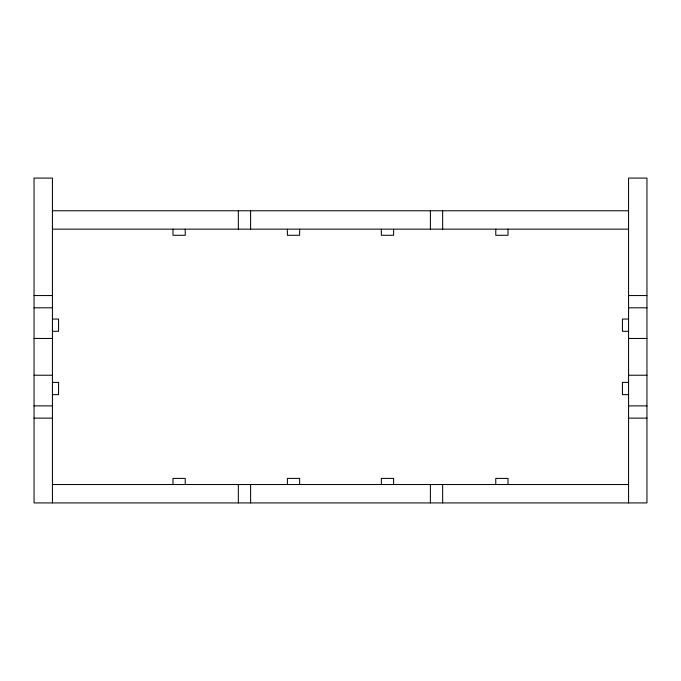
<?xml version="1.0" encoding="UTF-8"?>
<svg xmlns="http://www.w3.org/2000/svg" width="681" height="681" viewBox="0 0 681 681"><rect width="100%" height="100%" fill="white"/><g stroke="black" fill="none" stroke-linecap="round" stroke-linejoin="round"><path stroke-width="1.02" d="M52.437 210.769L628.563 210.769M52.437 229.156L628.563 229.156M34.05 295.554L52.437 295.554M628.563 295.554L646.95 295.554M34.05 307.812L52.437 307.812M628.563 307.812L646.95 307.812M52.437 319.048L58.566 319.048L58.566 331.306L52.437 331.306M628.563 319.048L622.434 319.048L622.434 331.306L628.563 331.306M34.05 338.457L52.437 338.457M628.563 338.457L646.95 338.457M34.05 375.231L52.437 375.231M628.563 375.231L646.95 375.231M52.437 382.381L58.566 382.381L58.566 394.639L52.437 394.639M628.563 382.381L622.434 382.381L622.434 394.639L628.563 394.639M34.05 405.876L52.437 405.876M628.563 405.876L646.95 405.876M34.05 418.134L52.437 418.134M628.563 418.134L646.95 418.134M52.437 484.531L628.563 484.531M628.563 502.918L628.563 178.081L646.95 178.081L646.95 502.918L34.05 502.918L34.05 178.081L52.437 178.081L52.437 502.918M508.026 229.156L508.026 235.285L495.768 235.285L495.768 229.156M508.026 484.531L508.026 478.402L495.768 478.402L495.768 484.531M442.65 210.769L442.65 229.156M442.65 484.531L442.65 502.918M430.392 210.769L430.392 229.156M430.392 484.531L430.392 502.918M393.618 229.156L393.618 235.285L381.36 235.285L381.36 229.156M393.618 484.531L393.618 478.402L381.36 478.402L381.36 484.531M299.64 229.156L299.64 235.285L287.382 235.285L287.382 229.156M299.64 484.531L299.64 478.402L287.382 478.402L287.382 484.531M250.608 210.769L250.608 229.156M250.608 484.531L250.608 502.918M238.35 210.769L238.35 229.156M238.35 484.531L238.35 502.918M185.232 229.156L185.232 235.285L172.974 235.285L172.974 229.156M185.232 484.531L185.232 478.402L172.974 478.402L172.974 484.531"/></g></svg>
